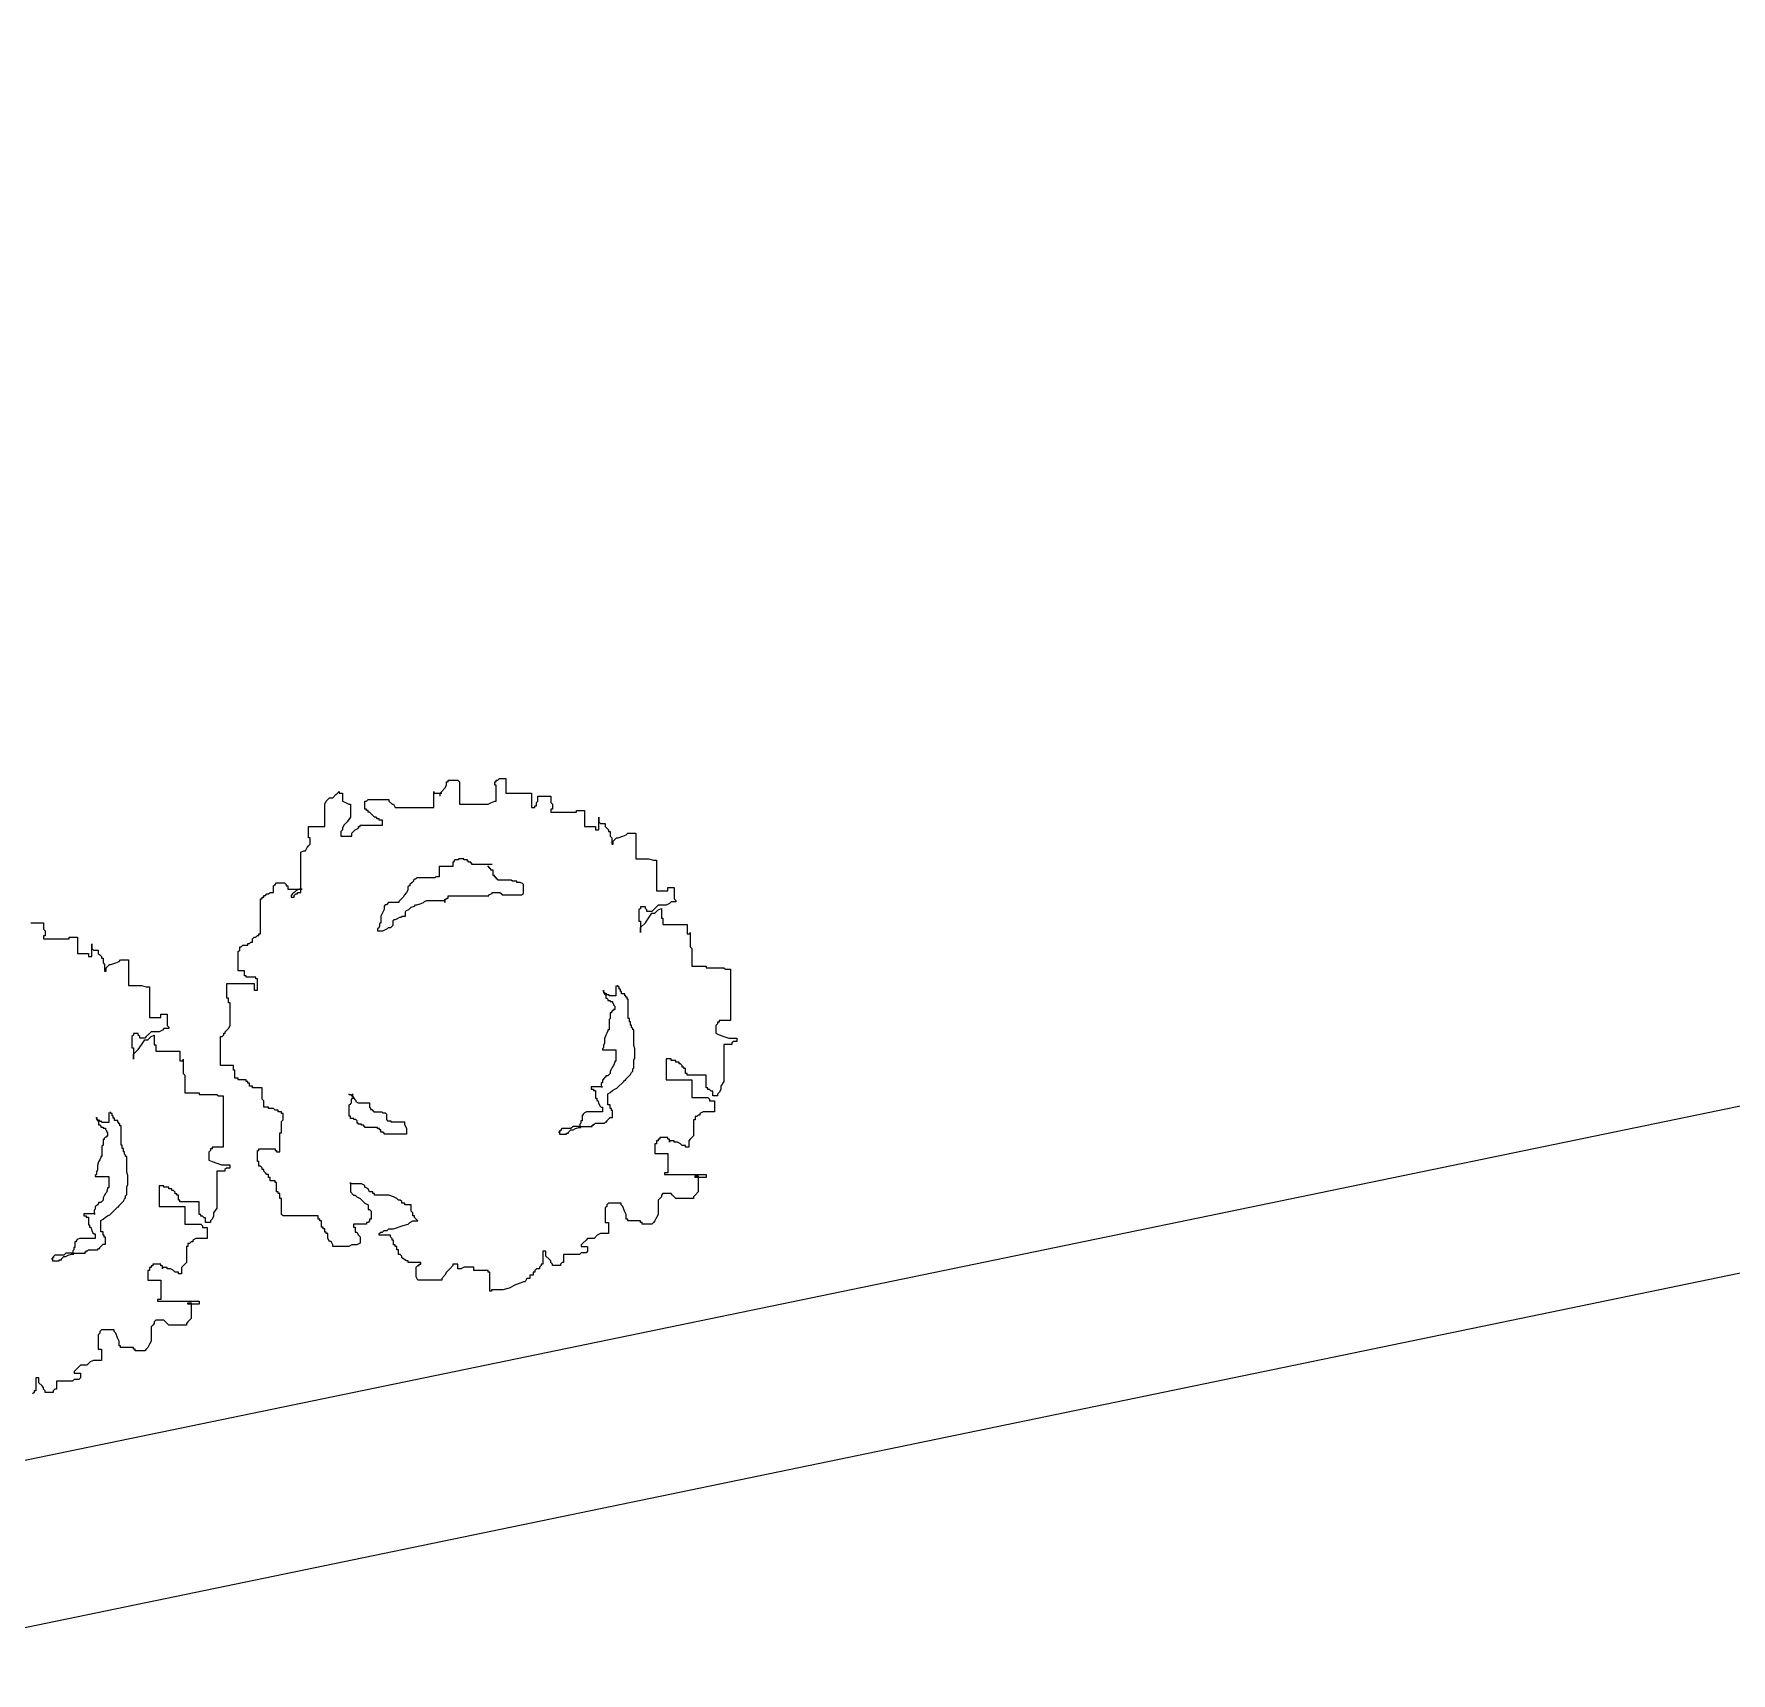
# Model space of a CAD drawing. Header units: inches. Extents: x 25480 to 951550, y -607927 to 1377809.
# Drawn here: x 480289 to 483306, y 389674 to 392588 of the extents above; entities that cross this region are included whole.
import ezdxf

# ---------------------------------------------------------------- set-up
doc = ezdxf.new("R2010")
doc.units = ezdxf.units.IN
doc.header["$MEASUREMENT"] = 0
doc.layers.add('M-X-BKGD', color=8, linetype='Continuous')

msp = doc.modelspace()

# ---------------------------------------------------------------- linework, layer by layer
at = {"layer": 'M-X-BKGD', "color": 8}
for p, q in [((508544.6, 395895.7), (479824.3, 389959.2)), ((508603.5, 395610.8), (479883.2, 389674.3))]:
    msp.add_line(p, q, dxfattribs=at)
for points in [[(481011.3, 391233), (481011.3, 391238.7), (481014.1, 391241.5), (481019.8, 391247.2), (481022.7, 391252.9), (481022.7, 391258.6), (481025.5, 391258.6), (481025.5, 391261.5), (481042.6, 391261.5), (481045.5, 391258.6), (481045.5, 391218.8), (481096.8, 391218.8), (481102.5, 391221.6), (481108.2, 391224.5), (481111, 391224.5), (481111, 391252.9), (481108.2, 391252.9), (481108.2, 391258.6), (481111, 391258.6), (481111, 391261.5), (481113.9, 391261.5), (481116.7, 391264.3), (481128.1, 391264.3), (481128.1, 391238.7), (481173.7, 391238.7), (481173.7, 391213.1), (481179.4, 391213.1), (481179.4, 391215.9), (481182.3, 391215.9), (481182.3, 391221.6), (481185.1, 391224.5), (481185.1, 391233), (481207.9, 391233), (481207.9, 391221.6), (481210.8, 391218.8), (481210.8, 391210.2), (481207.9, 391210.2), (481207.9, 391204.5), (481253.5, 391204.5), (481253.5, 391207.4), (481267.8, 391207.4), (481267.8, 391178.9), (481287.7, 391178.9), (481287.7, 391173.2), (481293.4, 391173.2), (481293.4, 391196), (481293.4, 391187.4), (481296.3, 391184.6), (481304.8, 391184.6), (481304.8, 391178.9), (481307.7, 391176), (481310.5, 391173.2), (481310.5, 391170.3), (481313.4, 391170.3), (481313.4, 391161.8), (481316.2, 391158.9), (481316.2, 391147.6), (481319.1, 391147.6), (481319.1, 391153.2), (481321.9, 391156.1), (481324.8, 391158.9), (481327.6, 391158.9), (481336.2, 391161.8), (481341.9, 391164.6), (481344.7, 391167.5), (481359, 391167.5), (481359, 391121.9), (481381.8, 391121.9), (481390.3, 391119.1), (481396, 391119.1), (481396, 391065), (481416, 391065), (481416, 391070.6), (481427.4, 391070.6), (481427.4, 391050.7), (481430.2, 391047.9), (481430.2, 391045), (481421.7, 391045), (481418.8, 391042.2), (481413.1, 391039.3), (481398.9, 391039.3), (481396, 391036.5), (481390.3, 391030.8), (481387.5, 391027.9), (481378.9, 391027.9), (481378.9, 391030.8), (481376.1, 391033.6), (481376.1, 391036.5), (481367.5, 391036.5), (481367.5, 391033.6), (481364.7, 391030.8), (481364.7, 391010.8), (481367.5, 391010.8), (481367.5, 390990.9), (481367.5, 390999.4), (481376.1, 391008), (481381.8, 391016.5), (481387.5, 391025.1), (481393.2, 391025.1), (481398.9, 391030.8), (481404.6, 391033.6), (481404.6, 391016.5), (481407.4, 391016.5), (481407.4, 391005.1), (481450.2, 391005.1), (481450.2, 390988.1), (481455.9, 390988.1), (481455.9, 390990.9), (481455.9, 390965.3), (481458.8, 390962.4), (481458.8, 390931.1), (481484.4, 390931.1), (481484.4, 390928.2), (481515.8, 390928.2), (481518.6, 390925.4), (481527.2, 390925.4), (481527.2, 390834.2), (481507.2, 390834.2), (481507.2, 390831.4), (481504.4, 390831.4), (481504.4, 390828.5), (481501.5, 390825.7), (481501.5, 390811.5), (481507.2, 390808.6), (481515.8, 390805.8), (481524.3, 390802.9), (481538.6, 390802.9), (481538.6, 390797.2), (481532.9, 390797.2), (481530, 390794.4), (481530, 390791.5), (481515.8, 390791.5), (481515.8, 390726), (481510.1, 390717.5), (481510.1, 390711.8), (481507.2, 390706.1), (481504.4, 390703.2), (481504.4, 390700.4), (481495.8, 390700.4), (481495.8, 390708.9), (481493, 390708.9), (481490.1, 390711.8), (481487.3, 390711.8), (481487.3, 390714.6), (481484.4, 390714.6), (481484.4, 390737.4), (481450.2, 390737.4), (481450.2, 390740.3), (481447.4, 390740.3), (481447.4, 390748.8), (481444.5, 390748.8), (481444.5, 390751.6), (481441.7, 390751.6), (481441.7, 390754.5), (481438.8, 390757.3), (481435.9, 390757.3), (481435.9, 390760.2), (481430.2, 390760.2), (481430.2, 390763), (481421.7, 390763), (481421.7, 390765.9), (481413.1, 390765.9), (481413.1, 390728.9), (481458.8, 390728.9), (481458.8, 390697.5), (481487.3, 390697.5), (481490.1, 390694.7), (481490.1, 390691.8), (481498.7, 390691.8), (481498.7, 390671.9), (481478.7, 390671.9), (481473, 390669), (481473, 390666.2), (481470.2, 390666.2), (481467.3, 390663.4), (481464.5, 390663.4), (481464.5, 390657.7), (481461.6, 390657.7), (481461.6, 390629.2), (481458.8, 390626.3), (481455.9, 390623.5), (481453.1, 390620.6), (481453.1, 390609.2), (481447.4, 390609.2), (481447.4, 390612.1), (481441.7, 390612.1), (481438.8, 390614.9), (481433.1, 390617.8), (481427.4, 390617.8), (481427.4, 390620.6), (481418.8, 390620.6), (481418.8, 390617.8), (481418.8, 390623.5), (481416, 390623.5), (481416, 390626.3), (481401.7, 390626.3), (481401.7, 390623.5), (481398.9, 390623.5), (481398.9, 390620.6), (481396, 390620.6), (481396, 390614.9), (481393.2, 390614.9), (481393.2, 390597.8), (481416, 390597.8), (481416, 390563.7), (481410.3, 390563.7), (481410.3, 390560.8), (481484.4, 390560.8), (481484.4, 390555.1), (481464.5, 390555.1), (481464.5, 390558), (481470.2, 390558), (481470.2, 390529.5), (481464.5, 390523.8), (481461.6, 390520.9), (481461.6, 390518.1), (481430.2, 390518.1), (481424.5, 390523.8), (481421.7, 390526.6), (481407.4, 390526.6), (481404.6, 390523.8), (481404.6, 390520.9), (481401.7, 390518.1), (481398.9, 390515.2), (481398.9, 390489.6), (481396, 390483.9), (481393.2, 390478.2), (481390.3, 390475.4), (481387.5, 390472.5), (481370.4, 390472.5), (481370.4, 390475.4), (481367.5, 390475.4), (481367.5, 390478.2), (481344.7, 390478.2), (481344.7, 390481.1), (481341.9, 390481.1), (481341.9, 390489.6), (481339, 390495.3), (481336.2, 390503.8), (481333.3, 390506.7), (481333.3, 390509.5), (481310.5, 390509.5), (481307.7, 390506.7), (481307.7, 390503.8), (481304.8, 390501), (481304.8, 390475.4), (481310.5, 390475.4), (481310.5, 390455.4), (481296.3, 390455.4), (481290.6, 390452.6), (481284.9, 390446.9), (481273.5, 390446.9), (481270.6, 390444), (481264.9, 390438.3), (481262.1, 390435.5), (481262.1, 390432.6), (481273.5, 390432.6), (481273.5, 390424.1), (481270.6, 390421.2), (481262.1, 390421.2), (481259.2, 390418.4), (481230.7, 390418.4), (481230.7, 390404.2), (481227.9, 390404.2), (481225, 390401.3), (481225, 390398.5), (481210.8, 390398.5), (481210.8, 390401.3), (481207.9, 390404.2), (481207.9, 390407), (481205.1, 390409.9), (481199.4, 390415.6), (481199.4, 390424.1), (481193.7, 390424.1), (481193.7, 390401.3), (481190.8, 390401.3), (481190.8, 390398.5), (481188, 390395.6), (481188, 390392.8), (481182.3, 390392.8), (481179.4, 390389.9), (481179.4, 390387.1), (481176.6, 390387.1), (481176.6, 390381.4), (481170.9, 390381.4), (481170.9, 390375.7), (481165.2, 390375.7), (481162.3, 390370), (481159.5, 390370), (481153.8, 390367.1), (481145.2, 390364.3), (481133.8, 390358.6), (481122.4, 390355.7), (481102.5, 390355.7), (481102.5, 390352.9), (481099.6, 390352.9), (481099.6, 390387.1), (481096.8, 390387.1), (481096.8, 390389.9), (481071.1, 390389.9), (481071.1, 390395.6), (481054, 390395.6), (481048.3, 390392.8), (481042.6, 390392.8), (481042.6, 390401.3), (481034.1, 390401.3), (481034.1, 390398.5), (481028.4, 390392.8), (481022.7, 390387.1), (481019.8, 390381.4), (481014.1, 390375.7), (481014.1, 390372.8), (480971.4, 390372.8), (480968.5, 390378.5), (480968.5, 390395.6), (480971.4, 390398.5), (480974.2, 390398.5), (480974.2, 390401.3), (480977.1, 390401.3), (480977.1, 390404.2), (480954.3, 390404.2), (480954.3, 390407), (480951.4, 390407), (480942.9, 390412.7), (480942.9, 390415.6), (480940, 390418.4), (480937.2, 390418.4), (480937.2, 390426.9), (480934.3, 390426.9), (480934.3, 390432.6), (480931.5, 390432.6), (480931.5, 390435.5), (480928.6, 390435.5), (480928.6, 390444), (480925.8, 390444), (480925.8, 390446.9), (480922.9, 390449.7), (480922.9, 390452.6), (480903, 390452.6), (480903, 390455.4), (480905.8, 390458.3), (480908.7, 390458.3), (480911.5, 390461.1), (480917.2, 390461.1), (480920.1, 390464), (480928.6, 390464), (480945.7, 390469.7), (480954.3, 390472.5), (480957.1, 390475.4), (480962.8, 390478.2), (480971.4, 390478.2), (480965.7, 390483.9), (480965.7, 390486.8), (480962.8, 390486.8), (480962.8, 390492.5), (480960, 390495.3), (480960, 390506.7), (480948.6, 390506.7), (480948.6, 390509.5), (480942.9, 390509.5), (480942.9, 390512.4), (480940, 390515.2), (480937.2, 390515.2), (480934.3, 390518.1), (480928.6, 390520.9), (480920.1, 390523.8), (480894.4, 390523.8), (480894.4, 390526.6), (480891.6, 390526.6), (480891.6, 390529.5), (480885.9, 390529.5), (480883, 390535.2), (480877.3, 390538), (480877.3, 390540.9), (480871.6, 390543.7), (480851.7, 390543.7), (480851.7, 390546.6), (480851.7, 390529.5), (480857.4, 390523.8), (480860.2, 390523.8), (480863.1, 390520.9), (480868.8, 390518.1), (480874.5, 390512.4), (480877.3, 390509.5), (480883, 390506.7), (480883, 390498.2), (480885.9, 390498.2), (480888.7, 390495.3), (480888.7, 390481.1), (480885.9, 390481.1), (480885.9, 390478.2), (480883, 390475.4), (480880.2, 390475.4), (480880.2, 390472.5), (480857.4, 390472.5), (480857.4, 390466.8), (480860.2, 390466.8), (480860.2, 390458.3), (480863.1, 390458.3), (480865.9, 390452.6), (480868.8, 390449.7), (480868.8, 390438.3), (480863.1, 390435.5), (480854.5, 390435.5), (480848.8, 390432.6), (480820.3, 390432.6), (480820.3, 390435.5), (480817.4, 390441.2), (480814.6, 390441.2), (480811.7, 390446.9), (480811.7, 390455.4), (480808.9, 390455.4), (480808.9, 390458.3), (480806, 390458.3), (480806, 390464), (480803.2, 390464), (480803.2, 390466.8), (480800.3, 390466.8), (480800.3, 390478.2), (480797.5, 390478.2), (480797.5, 390481.1), (480794.6, 390481.1), (480794.6, 390486.8), (480731.9, 390486.8), (480729.1, 390489.6), (480729.1, 390518.1), (480726.2, 390518.1), (480726.2, 390526.6), (480723.4, 390526.6), (480723.4, 390529.5), (480720.5, 390529.5), (480720.5, 390546.6), (480717.7, 390546.6), (480717.7, 390549.4), (480709.1, 390549.4), (480709.1, 390555.1), (480706.3, 390555.1), (480706.3, 390560.8), (480703.4, 390560.8), (480700.6, 390563.7), (480697.7, 390566.5), (480697.7, 390569.4), (480694.9, 390569.4), (480694.9, 390572.2), (480692, 390575.1), (480689.2, 390575.1), (480689.2, 390583.6), (480686.3, 390583.6), (480686.3, 390603.5), (480689.2, 390603.5), (480689.2, 390606.4), (480717.7, 390606.4), (480717.7, 390603.5), (480720.5, 390603.5), (480720.5, 390600.7), (480726.2, 390600.7), (480726.2, 390634.9), (480729.1, 390634.9), (480729.1, 390654.8), (480731.9, 390657.7), (480731.9, 390669), (480729.1, 390669), (480729.1, 390671.9), (480723.4, 390671.9), (480723.4, 390674.7), (480717.7, 390674.7), (480714.8, 390677.6), (480706.3, 390677.6), (480706.3, 390680.4), (480697.7, 390680.4), (480697.7, 390691.8), (480694.9, 390694.7), (480694.9, 390714.6), (480677.8, 390714.6), (480677.8, 390717.5), (480672.1, 390717.5), (480672.1, 390723.2), (480669.2, 390723.2), (480669.2, 390726), (480666.4, 390726), (480666.4, 390728.9), (480652.1, 390728.9), (480652.1, 390731.7), (480646.4, 390731.7), (480646.4, 390745.9), (480643.6, 390745.9), (480643.6, 390754.5), (480620.8, 390754.5), (480620.8, 390805.8), (480623.6, 390805.8), (480626.5, 390808.6), (480626.5, 390811.5), (480629.3, 390811.5), (480629.3, 390814.3), (480632.2, 390817.2), (480635, 390820), (480637.9, 390825.7), (480637.9, 390865.6), (480635, 390865.6), (480635, 390874.1), (480632.2, 390874.1), (480632.2, 390899.8), (480680.6, 390899.8), (480680.6, 390888.4), (480686.3, 390888.4), (480686.3, 390908.3), (480683.5, 390908.3), (480683.5, 390911.1), (480666.4, 390911.1), (480666.4, 390914), (480663.5, 390914), (480663.5, 390922.5), (480652.1, 390922.5), (480652.1, 390956.7), (480655, 390959.6), (480655, 390965.3), (480657.8, 390965.3), (480660.7, 390968.1), (480669.2, 390968.1), (480669.2, 390971), (480672.1, 390971), (480674.9, 390973.8), (480677.8, 390973.8), (480677.8, 390979.5), (480680.6, 390982.4), (480683.5, 390982.4), (480686.3, 390985.2), (480689.2, 390985.2), (480689.2, 390988.1), (480692, 390988.1), (480692, 391050.7), (480694.9, 391050.7), (480694.9, 391053.6), (480697.7, 391053.6), (480697.7, 391056.4), (480700.6, 391056.4), (480703.4, 391059.3), (480706.3, 391059.3), (480709.1, 391062.1), (480714.8, 391062.1), (480714.8, 391073.5), (480717.7, 391076.3), (480720.5, 391079.2), (480734.8, 391079.2), (480737.6, 391076.3), (480737.6, 391073.5), (480740.5, 391073.5), (480740.5, 391067.8), (480766.1, 391067.8), (480760.4, 391067.8), (480754.7, 391065), (480751.9, 391062.1), (480749, 391059.3), (480746.2, 391056.4), (480746.2, 391053.6), (480751.9, 391053.6), (480751.9, 391056.4), (480754.7, 391059.3), (480757.6, 391059.3), (480757.6, 391062.1), (480763.3, 391062.1), (480763.3, 391133.3), (480769, 391136.2), (480771.8, 391136.2), (480774.7, 391141.9), (480777.5, 391144.7), (480780.4, 391147.6), (480780.4, 391158.9), (480777.5, 391158.9), (480777.5, 391178.9), (480806, 391178.9), (480806, 391218.8), (480808.9, 391224.5), (480811.7, 391227.3), (480814.6, 391230.2), (480820.3, 391230.2), (480826, 391235.8), (480828.8, 391238.7), (480831.7, 391241.5), (480831.7, 391238.7), (480837.4, 391238.7), (480837.4, 391224.5), (480843.1, 391221.6), (480848.8, 391218.8), (480851.7, 391218.8), (480851.7, 391196), (480846, 391187.4), (480840.3, 391181.7), (480837.4, 391176), (480837.4, 391173.2), (480834.5, 391170.3), (480834.5, 391161.8), (480854.5, 391161.8), (480854.5, 391167.5), (480857.4, 391170.3), (480860.2, 391173.2), (480865.9, 391176), (480865.9, 391178.9), (480868.8, 391178.9), (480868.8, 391181.7), (480908.7, 391181.7), (480908.7, 391190.3), (480903, 391190.3), (480903, 391193.1), (480900.1, 391193.1), (480897.3, 391196), (480894.4, 391196), (480891.6, 391198.8), (480888.7, 391201.7), (480885.9, 391204.5), (480883, 391204.5), (480883, 391207.4), (480880.2, 391207.4), (480880.2, 391210.2), (480877.3, 391210.2), (480877.3, 391224.5), (480880.2, 391224.5), (480883, 391227.3), (480920.1, 391227.3), (480920.1, 391224.5), (480925.8, 391218.8), (480928.6, 391218.8), (480931.5, 391213.1), (480999.9, 391213.1), (480999.9, 391241.5), (480999.9, 391238.7), (481014.1, 391238.7)], [(481103.6, 391111.8), (481067.6, 391111.8), (481067.6, 391113.8), (481065.6, 391113.8), (481065.6, 391115.8), (481061.6, 391115.8), (481061.6, 391117.8), (481059.6, 391117.8), (481059.6, 391119.8), (481053.6, 391119.8), (481053.6, 391121.8), (481043.6, 391121.8), (481043.6, 391119.8), (481037.6, 391119.8), (481035.6, 391117.8), (481035.6, 391115.8), (481033.6, 391115.8), (481033.6, 391107.8), (481009.6, 391107.8), (481009.6, 391089.8), (481003.6, 391089.8), (481001.6, 391087.8), (480969.6, 391087.8), (480967.6, 391085.8), (480965.6, 391085.8), (480963.6, 391083.8), (480963.6, 391081.8), (480961.6, 391079.8), (480957.6, 391075.8), (480957.6, 391073.8), (480955.6, 391073.8), (480953.6, 391071.8), (480953.6, 391065.8), (480951.6, 391061.8), (480947.6, 391057.8), (480945.6, 391053.8), (480937.6, 391045.8), (480937.6, 391043.8), (480919.6, 391043.8), (480915.6, 391039.8), (480913.6, 391039.8), (480911.6, 391037.8), (480911.6, 391031.9), (480905.6, 391019.9), (480905.6, 391007.9), (480903.6, 391005.9), (480903.6, 391001.9), (480901.6, 390997.9), (480899.6, 390997.9), (480899.6, 390993.9), (480909.6, 390993.9), (480917.6, 390997.9), (480919.6, 390999.9), (480923.6, 390999.9), (480927.6, 391003.9), (480927.6, 391011.9), (480929.6, 391013.9), (480931.6, 391013.9), (480935.6, 391015.9), (480939.6, 391017.9), (480941.6, 391017.9), (480943.6, 391019.9), (480949.6, 391019.9), (480949.6, 391027.9), (480951.6, 391029.9), (480955.6, 391031.9), (480959.6, 391035.8), (480965.6, 391037.8), (480967.6, 391039.8), (480969.6, 391039.8), (480975.6, 391041.8), (480981.6, 391043.8), (480983.6, 391045.8), (480987.6, 391047.8), (481019.6, 391047.8), (481019.6, 391043.8), (481019.6, 391049.8), (481021.6, 391049.8), (481023.6, 391051.8), (481025.6, 391051.8), (481025.6, 391055.8), (481097.6, 391055.8), (481097.6, 391057.8), (481103.6, 391059.8), (481103.6, 391061.8), (481117.6, 391061.8), (481119.6, 391059.8), (481121.6, 391057.8), (481155.6, 391057.8), (481159.6, 391059.8), (481159.6, 391075.8), (481157.6, 391077.8), (481153.6, 391079.8), (481147.6, 391079.8), (481147.6, 391081.8), (481139.6, 391081.8), (481137.6, 391083.8), (481113.6, 391083.8), (481113.6, 391085.8), (481111.6, 391085.8), (481111.6, 391087.8), (481109.6, 391087.8), (481109.6, 391089.8), (481107.6, 391089.8), (481107.6, 391091.8), (481105.6, 391091.8), (481105.6, 391101.8), (481101.6, 391101.8), (481101.6, 391103.8), (481099.6, 391103.8), (481099.6, 391105.8), (481097.6, 391105.8), (481097.6, 391107.8), (481095.6, 391107.8)], [(480283.6, 391007.8), (480306.4, 391007.8), (480306.4, 390996.4), (480309.3, 390993.5), (480309.3, 390985), (480306.4, 390985), (480306.4, 390979.3), (480352, 390979.3), (480352, 390982.2), (480366.3, 390982.2), (480366.3, 390953.7), (480386.2, 390953.7), (480386.2, 390948), (480391.9, 390948), (480391.9, 390970.8), (480391.9, 390962.2), (480394.8, 390959.4), (480403.3, 390959.4), (480403.3, 390953.7), (480406.2, 390950.8), (480409, 390948), (480409, 390945.1), (480411.9, 390945.1), (480411.9, 390936.6), (480414.7, 390933.7), (480414.7, 390922.3), (480417.6, 390922.3), (480417.6, 390928), (480420.4, 390930.9), (480423.3, 390933.7), (480426.1, 390933.7), (480434.7, 390936.6), (480440.4, 390939.4), (480443.2, 390942.3), (480457.5, 390942.3), (480457.5, 390896.7), (480480.3, 390896.7), (480488.9, 390893.9), (480494.6, 390893.9), (480494.6, 390839.7), (480514.5, 390839.7), (480514.5, 390845.4), (480525.9, 390845.4), (480525.9, 390825.5), (480528.8, 390822.6), (480528.8, 390819.8), (480520.2, 390819.8), (480517.4, 390817), (480511.7, 390814.1), (480497.4, 390814.1), (480494.6, 390811.3), (480488.9, 390805.6), (480486, 390802.7), (480477.5, 390802.7), (480477.5, 390805.6), (480474.6, 390808.4), (480474.6, 390811.3), (480466.1, 390811.3), (480466.1, 390808.4), (480463.2, 390805.6), (480463.2, 390785.6), (480466.1, 390785.6), (480466.1, 390765.7), (480466.1, 390774.2), (480474.6, 390782.8), (480480.3, 390791.3), (480486, 390799.9), (480491.7, 390799.9), (480497.4, 390805.6), (480503.1, 390808.4), (480503.1, 390791.3), (480506, 390791.3), (480506, 390779.9), (480548.7, 390779.9), (480548.7, 390762.8), (480554.4, 390762.8), (480554.4, 390765.7), (480554.4, 390740), (480557.3, 390737.2), (480557.3, 390705.9), (480582.9, 390705.9), (480582.9, 390703), (480614.3, 390703), (480617.1, 390700.2), (480625.7, 390700.2), (480625.7, 390609), (480605.7, 390609), (480605.7, 390606.2), (480602.9, 390606.2), (480602.9, 390603.3), (480600, 390600.5), (480600, 390586.2), (480605.7, 390583.4), (480614.3, 390580.5), (480622.8, 390577.7), (480637.1, 390577.7), (480637.1, 390572), (480631.4, 390572), (480628.5, 390569.2), (480628.5, 390566.3), (480614.3, 390566.3), (480614.3, 390500.8), (480608.6, 390492.3), (480608.6, 390486.6), (480605.7, 390480.9), (480602.9, 390478), (480602.9, 390475.2), (480594.3, 390475.2), (480594.3, 390483.7), (480591.5, 390483.7), (480588.6, 390486.6), (480585.8, 390486.6), (480585.8, 390489.4), (480582.9, 390489.4), (480582.9, 390512.2), (480548.7, 390512.2), (480548.7, 390515), (480545.9, 390515), (480545.9, 390523.6), (480543, 390523.6), (480543, 390526.4), (480540.2, 390526.4), (480540.2, 390529.3), (480537.3, 390532.1), (480534.5, 390532.1), (480534.5, 390535), (480528.8, 390535), (480528.8, 390537.8), (480520.2, 390537.8), (480520.2, 390540.7), (480511.7, 390540.7), (480511.7, 390503.6), (480557.3, 390503.6), (480557.3, 390472.3), (480585.8, 390472.3), (480588.6, 390469.5), (480588.6, 390466.6), (480597.2, 390466.6), (480597.2, 390446.7), (480577.2, 390446.7), (480571.5, 390443.8), (480571.5, 390441), (480568.7, 390441), (480565.8, 390438.1), (480563, 390438.1), (480563, 390432.4), (480560.1, 390432.4), (480560.1, 390404), (480557.3, 390401.1), (480554.4, 390398.3), (480551.6, 390395.4), (480551.6, 390384), (480545.9, 390384), (480545.9, 390386.9), (480540.2, 390386.9), (480537.3, 390389.7), (480531.6, 390392.6), (480525.9, 390392.6), (480525.9, 390395.4), (480517.4, 390395.4), (480517.4, 390392.6), (480517.4, 390398.3), (480514.5, 390398.3), (480514.5, 390401.1), (480500.3, 390401.1), (480500.3, 390398.3), (480497.4, 390398.3), (480497.4, 390395.4), (480494.6, 390395.4), (480494.6, 390389.7), (480491.7, 390389.7), (480491.7, 390372.6), (480514.5, 390372.6), (480514.5, 390338.4), (480508.8, 390338.4), (480508.8, 390335.6), (480582.9, 390335.6), (480582.9, 390329.9), (480563, 390329.9), (480563, 390332.7), (480568.7, 390332.7), (480568.7, 390304.3), (480563, 390298.6), (480560.1, 390295.7), (480560.1, 390292.9), (480528.8, 390292.9), (480523.1, 390298.6), (480520.2, 390301.4), (480506, 390301.4), (480503.1, 390298.6), (480503.1, 390295.7), (480500.3, 390292.9), (480497.4, 390290), (480497.4, 390264.4), (480494.6, 390258.7), (480491.7, 390253), (480488.9, 390250.2), (480486, 390247.3), (480468.9, 390247.3), (480468.9, 390250.2), (480466.1, 390250.2), (480466.1, 390253), (480443.2, 390253), (480443.2, 390255.8), (480440.4, 390255.8), (480440.4, 390264.4), (480437.5, 390270.1), (480434.7, 390278.6), (480431.8, 390281.5), (480431.8, 390284.3), (480409, 390284.3), (480406.2, 390281.5), (480406.2, 390278.6), (480403.3, 390275.8), (480403.3, 390250.2), (480409, 390250.2), (480409, 390230.2), (480394.8, 390230.2), (480389.1, 390227.4), (480383.4, 390221.7), (480372, 390221.7), (480369.1, 390218.8), (480363.4, 390213.1), (480360.6, 390210.3), (480360.6, 390207.4), (480372, 390207.4), (480372, 390198.9), (480369.1, 390196), (480360.6, 390196), (480357.7, 390193.2), (480329.2, 390193.2), (480329.2, 390178.9), (480326.4, 390178.9), (480323.5, 390176.1), (480323.5, 390173.2), (480309.3, 390173.2), (480309.3, 390176.1), (480306.4, 390178.9), (480306.4, 390181.8), (480303.6, 390184.6), (480297.9, 390190.3), (480297.9, 390198.9), (480292.2, 390198.9), (480292.2, 390176.1), (480289.3, 390176.1), (480289.3, 390173.2), (480286.5, 390170.4)], [(481323.6, 390896), (481323.6, 390878), (481311.6, 390878), (481311.6, 390880), (481307.6, 390880), (481307.6, 390882), (481305.6, 390882), (481303.6, 390884), (481301.6, 390886), (481301.6, 390888), (481301.6, 390884), (481303.6, 390882), (481305.6, 390880), (481305.6, 390874), (481307.6, 390874), (481309.6, 390872), (481309.6, 390870), (481313.6, 390870), (481313.6, 390868), (481317.6, 390868), (481317.6, 390866), (481319.6, 390864), (481319.6, 390862), (481321.6, 390860), (481321.6, 390854), (481319.6, 390854), (481319.6, 390852), (481317.6, 390852), (481315.6, 390850), (481315.6, 390848), (481313.6, 390848), (481313.6, 390838), (481311.6, 390836), (481311.6, 390818), (481309.6, 390818), (481309.6, 390816), (481307.6, 390812), (481305.6, 390808), (481303.6, 390802), (481303.6, 390794), (481301.6, 390790), (481301.6, 390786), (481299.6, 390784), (481299.6, 390782), (481323.6, 390782), (481323.6, 390762.1), (481321.6, 390762.1), (481321.6, 390760.1), (481319.6, 390754.1), (481317.6, 390752.1), (481315.6, 390748.1), (481313.6, 390744.1), (481313.6, 390740.1), (481309.6, 390736.1), (481305.6, 390736.1), (481305.6, 390734.1), (481303.6, 390732.1), (481299.6, 390728.1), (481299.6, 390724.1), (481297.6, 390722.1), (481297.6, 390716.1), (481299.6, 390716.1), (481279.6, 390716.1), (481279.6, 390712.1), (481283.6, 390712.1), (481283.6, 390710.1), (481287.6, 390710.1), (481287.6, 390696.1), (481289.6, 390696.1), (481289.6, 390692.1), (481291.6, 390692.1), (481293.6, 390686.1), (481295.6, 390682.1), (481297.6, 390680.1), (481299.6, 390680.1), (481299.6, 390672.1), (481271.6, 390672.1), (481267.6, 390670.1), (481265.6, 390668.1), (481265.6, 390666.1), (481263.6, 390666.1), (481263.6, 390656.1), (481261.6, 390656.1), (481261.6, 390652.1), (481259.6, 390650.1), (481259.6, 390646.1), (481247.6, 390646.1), (481243.6, 390642.1), (481227.6, 390642.1), (481225.6, 390640.1), (481225.6, 390638.1), (481223.6, 390638.1), (481223.6, 390636.1), (481221.6, 390636.1), (481223.6, 390636.1), (481223.6, 390632.1), (481235.6, 390632.1), (481235.6, 390634.1), (481239.6, 390634.1), (481239.6, 390636.1), (481243.6, 390640.1), (481247.6, 390640.1), (481251.6, 390642.1), (481257.6, 390644.1), (481261.6, 390644.1), (481261.6, 390646.1), (481281.6, 390646.1), (481281.6, 390648.1), (481283.6, 390648.1), (481283.6, 390650.1), (481285.6, 390650.1), (481287.6, 390652.1), (481303.6, 390652.1), (481305.6, 390654.1), (481307.6, 390654.1), (481307.6, 390656.1), (481313.6, 390662.1), (481317.6, 390662.1), (481317.6, 390674.1), (481315.6, 390674.1), (481315.6, 390678.1), (481313.6, 390678.1), (481313.6, 390684.1), (481309.6, 390684.1), (481309.6, 390704.1), (481313.6, 390706.1), (481317.6, 390710.1), (481321.6, 390712.1), (481325.6, 390714.1), (481337.6, 390726.1), (481339.6, 390728.1), (481341.6, 390728.1), (481341.6, 390730.1), (481345.6, 390734.1), (481349.6, 390738.1), (481351.6, 390742.1), (481353.6, 390744.1), (481353.6, 390748.1), (481355.6, 390750.1), (481355.6, 390764), (481357.6, 390768), (481357.6, 390784), (481355.6, 390790), (481355.6, 390818), (481353.6, 390818), (481353.6, 390820), (481351.6, 390822), (481351.6, 390826), (481349.6, 390826), (481349.6, 390832), (481347.6, 390832), (481347.6, 390838), (481345.6, 390838), (481345.6, 390872), (481343.6, 390872), (481343.6, 390876), (481341.6, 390876), (481341.6, 390878), (481339.6, 390878), (481339.6, 390882), (481333.6, 390882), (481333.6, 390886), (481331.6, 390886), (481331.6, 390890), (481329.6, 390890), (481329.6, 390894), (481327.6, 390894), (481327.6, 390896), (481325.6, 390896)], [(480855.6, 390704.1), (480855.6, 390700.1), (480857.6, 390696.1), (480859.6, 390694.1), (480861.6, 390692.1), (480861.6, 390690.1), (480865.6, 390688.1), (480885.6, 390688.1), (480885.6, 390680.1), (480887.6, 390678.1), (480887.6, 390676.1), (480889.6, 390676.1), (480893.6, 390672.1), (480907.6, 390672.1), (480909.6, 390670.1), (480913.6, 390670.1), (480915.6, 390668.1), (480915.6, 390658.1), (480917.6, 390656.1), (480923.6, 390656.1), (480923.6, 390654.1), (480947.6, 390654.1), (480947.6, 390650.1), (480951.6, 390642.1), (480951.6, 390632.1), (480911.6, 390632.1), (480911.6, 390634.1), (480909.6, 390636.1), (480905.6, 390636.1), (480905.6, 390640.1), (480903.6, 390640.1), (480903.6, 390642.1), (480899.6, 390642.1), (480899.6, 390644.1), (480877.6, 390644.1), (480877.6, 390646.1), (480875.6, 390646.1), (480875.6, 390648.1), (480871.6, 390648.1), (480871.6, 390650.1), (480865.6, 390650.1), (480865.6, 390652.1), (480863.6, 390652.1), (480863.6, 390656.1), (480861.6, 390658.1), (480857.6, 390658.1), (480857.6, 390660.1), (480851.6, 390660.1), (480851.6, 390664.1), (480849.6, 390664.1), (480849.6, 390684.1), (480851.6, 390686.1), (480853.6, 390688.1), (480853.6, 390694.1), (480855.6, 390696.1), (480857.6, 390696.1), (480857.6, 390698.1), (480855.6, 390698.1), (480855.6, 390700.1), (480853.6, 390700.1), (480853.6, 390702.1), (480849.6, 390702.1), (480849.6, 390704.1)], [(480422.1, 390670.7), (480422.1, 390652.7), (480410.1, 390652.7), (480410.1, 390654.7), (480406.1, 390654.7), (480406.1, 390656.7), (480404.1, 390656.7), (480402.1, 390658.7), (480400.1, 390660.7), (480400.1, 390662.7), (480400.1, 390658.7), (480402.1, 390656.7), (480404.1, 390654.7), (480404.1, 390648.8), (480406.1, 390648.8), (480408.1, 390646.8), (480408.1, 390644.8), (480412.1, 390644.8), (480412.1, 390642.8), (480416.1, 390642.8), (480416.1, 390640.8), (480418.1, 390638.8), (480418.1, 390636.8), (480420.1, 390634.8), (480420.1, 390628.8), (480418.1, 390628.8), (480418.1, 390626.8), (480416.1, 390626.8), (480414.1, 390624.8), (480414.1, 390622.8), (480412.1, 390622.8), (480412.1, 390612.8), (480410.1, 390610.8), (480410.1, 390592.8), (480408.1, 390592.8), (480408.1, 390590.8), (480406.1, 390586.8), (480404.1, 390582.8), (480402.1, 390576.8), (480402.1, 390568.8), (480400.1, 390564.8), (480400.1, 390560.8), (480398.1, 390558.8), (480398.1, 390556.8), (480422.1, 390556.8), (480422.1, 390536.8), (480420.1, 390536.8), (480420.1, 390534.8), (480418.1, 390528.8), (480416.1, 390526.8), (480414.1, 390522.8), (480412.1, 390518.8), (480412.1, 390514.9), (480408.1, 390510.9), (480404.1, 390510.9), (480404.1, 390508.9), (480402.1, 390506.9), (480398.1, 390502.9), (480398.1, 390498.9), (480396.1, 390496.9), (480396.1, 390490.9), (480398.1, 390490.9), (480378.1, 390490.9), (480378.1, 390486.9), (480382.1, 390486.9), (480382.1, 390484.9), (480386.1, 390484.9), (480386.1, 390470.9), (480388.1, 390470.9), (480388.1, 390466.9), (480390.1, 390466.9), (480392.1, 390460.9), (480394.1, 390456.9), (480396.1, 390454.9), (480398.1, 390454.9), (480398.1, 390446.9), (480370.1, 390446.9), (480366.1, 390444.9), (480364.1, 390442.9), (480364.1, 390440.9), (480362.1, 390440.9), (480362.1, 390430.9), (480360.1, 390430.9), (480360.1, 390426.9), (480358.1, 390424.9), (480358.1, 390420.9), (480346.1, 390420.9), (480342.1, 390416.9), (480326.1, 390416.9), (480324.1, 390414.9), (480324.1, 390412.9), (480322.1, 390412.9), (480322.1, 390410.9), (480320.1, 390410.9), (480322.1, 390410.9), (480322.1, 390406.9), (480334.1, 390406.9), (480334.1, 390408.9), (480338.1, 390408.9), (480338.1, 390410.9), (480342.1, 390414.9), (480346.1, 390414.9), (480350.1, 390416.9), (480356.1, 390418.9), (480360.1, 390418.9), (480360.1, 390420.9), (480380.1, 390420.9), (480380.1, 390422.9), (480382.1, 390422.9), (480382.1, 390424.9), (480384.1, 390424.9), (480386.1, 390426.9), (480402.1, 390426.9), (480404.1, 390428.9), (480406.1, 390428.9), (480406.1, 390430.9), (480412.1, 390436.9), (480416.1, 390436.9), (480416.1, 390448.9), (480414.1, 390448.9), (480414.1, 390452.9), (480412.1, 390452.9), (480412.1, 390458.9), (480408.1, 390458.9), (480408.1, 390478.9), (480412.1, 390480.9), (480416.1, 390484.9), (480420.1, 390486.9), (480424.1, 390488.9), (480436.1, 390500.9), (480438.1, 390502.9), (480440.1, 390502.9), (480440.1, 390504.9), (480444.1, 390508.9), (480448.1, 390512.9), (480450.1, 390516.8), (480452.1, 390518.8), (480452.1, 390522.8), (480454.1, 390524.8), (480454.1, 390538.8), (480456.1, 390542.8), (480456.1, 390558.8), (480454.1, 390564.8), (480454.1, 390592.8), (480452.1, 390592.8), (480452.1, 390594.8), (480450.1, 390596.8), (480450.1, 390600.8), (480448.1, 390600.8), (480448.1, 390606.8), (480446.1, 390606.8), (480446.1, 390612.8), (480444.1, 390612.8), (480444.1, 390646.8), (480442.1, 390646.8), (480442.1, 390650.8), (480440.1, 390650.8), (480440.1, 390652.7), (480438.1, 390652.7), (480438.1, 390656.7), (480432.1, 390656.7), (480432.1, 390660.7), (480430.1, 390660.7), (480430.1, 390664.7), (480428.1, 390664.7), (480428.1, 390668.7), (480426.1, 390668.7), (480426.1, 390670.7), (480424.1, 390670.7)]]:
    msp.add_lwpolyline(points, dxfattribs=at)

doc.saveas('drawing.dxf')
